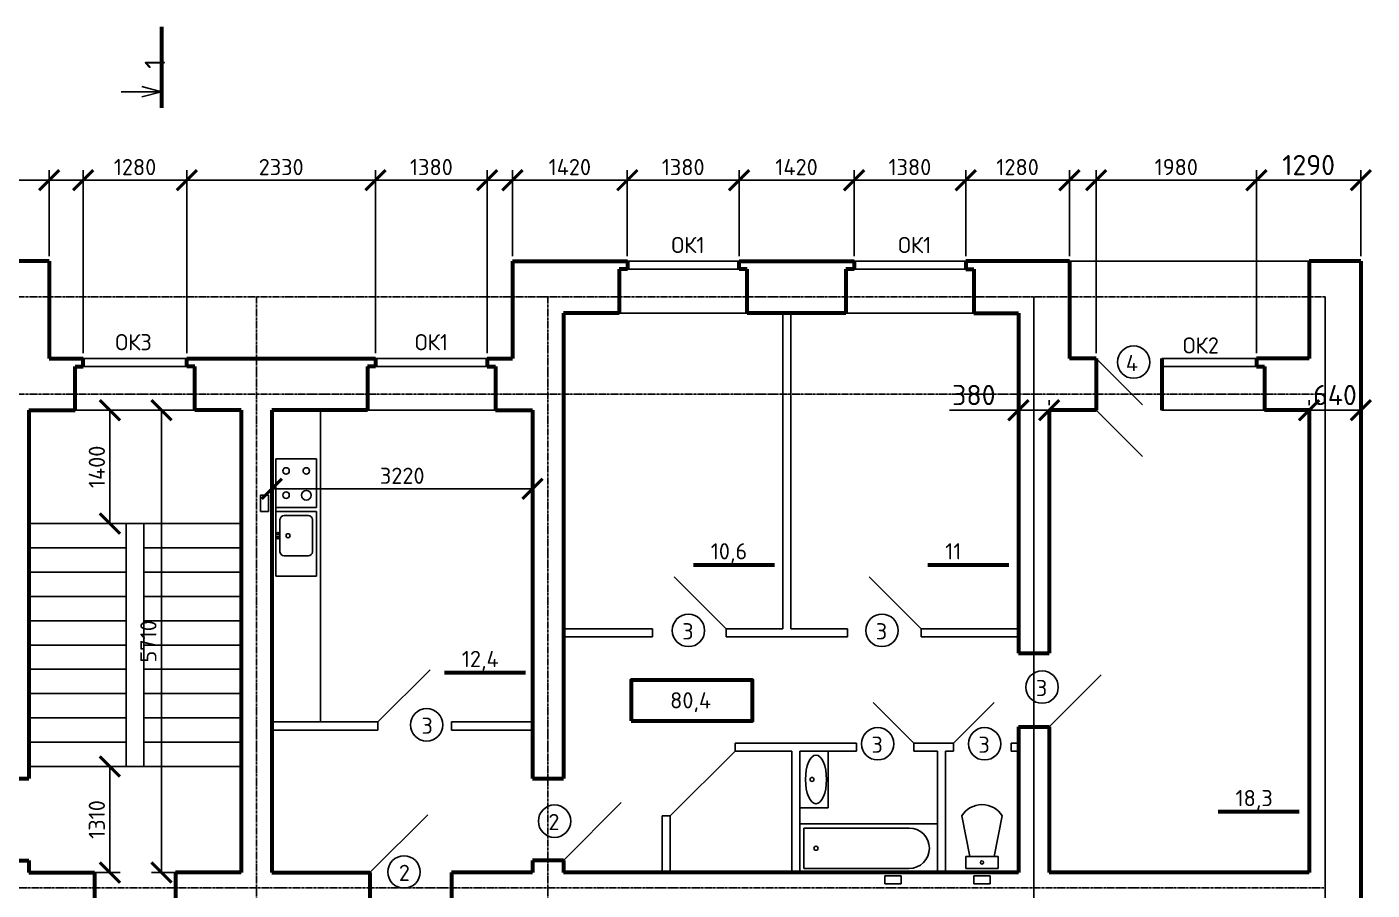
# Model space of a CAD drawing. Header units: millimetres. Extents: x -273369 to 399464, y -35443 to 194245.
# Drawn here: x 248095 to 264709, y 139020 to 149680 of the extents above; entities that cross this region are included whole.
import ezdxf

# ---------------------------------------------------------------- set-up
doc = ezdxf.new("R2010")
doc.units = ezdxf.units.MM
doc.linetypes.add('осевая', pattern=[50.8, 31.75, -6.35, 6.35, -6.35])
doc.styles.add('Курс2', font='isocpeur.ttf', dxfattribs={"height": 2.5})
doc.dimstyles.new('Линейный', dxfattribs={"dimscale": 0, "dimtxt": 2, "dimasz": 2.5, "dimexe": 1.25, "dimexo": 0.625, "dimtad": 1, "dimtxsty": 'Курс2', "dimblk": 'ARCHTICK', "dimcen": 2.5, "dimadec": 0, "dimazin": 0, "dimtfac": 1, "dimtmove": 0, "dimatfit": 3, "dimldrblk": 'ARCHTICK', "dimfxl": 1, "dimarcsym": 0})

# ---------------------------------------------------------------- blocks, each defined once
blk = doc.blocks.new('_ArchTick')
at = {"color": 0, "linetype": 'ByBlock', "lineweight": 60, "const_width": 0.15}
blk.add_lwpolyline([(-0.5, -0.5), (0.5, 0.5)], dxfattribs=at)
blk = doc.blocks.new('*D294')
at = {"color": 0, "lineweight": -2, "transparency": 16777216}
for p, q in [((246950, 146849), (246950, 147912)), ((248370, 146849), (248370, 147912)), ((246950, 147787), (248370, 147787))]:
    blk.add_line(p, q, dxfattribs=at)
at = {"layer": 'Defpoints', "color": 0, "transparency": 16777216}
for p in [(248370, 147787), (246950, 146787), (248370, 146787)]:
    blk.add_point(p, dxfattribs=at)
at = {"color": 0, "lineweight": -2, "transparency": 16777216, "xscale": 250, "yscale": 250, "zscale": 250, "rotation": 180}
blk.add_blockref('_ArchTick', (246950, 147787), dxfattribs=at)
at = {"color": 0, "lineweight": -2, "transparency": 16777216, "xscale": 250, "yscale": 250, "zscale": 250}
blk.add_blockref('_ArchTick', (248370, 147787), dxfattribs=at)
at = {"color": 0, "transparency": 16777216, "insert": (247660, 147949), "char_height": 200, "attachment_point": 5, "style": 'Курс2'}
blk.add_mtext('1420', dxfattribs=at)
blk = doc.blocks.new('*D295')
at = {"color": 0, "lineweight": -2, "transparency": 16777216}
for p, q in [((248790, 145649), (248790, 147912)), ((250070, 145649), (250070, 147912)), ((248790, 147787), (250070, 147787))]:
    blk.add_line(p, q, dxfattribs=at)
at = {"layer": 'Defpoints', "color": 0, "transparency": 16777216}
for p in [(250070, 147787), (248790, 145587), (250070, 145587)]:
    blk.add_point(p, dxfattribs=at)
at = {"color": 0, "lineweight": -2, "transparency": 16777216, "xscale": 250, "yscale": 250, "zscale": 250, "rotation": 180}
blk.add_blockref('_ArchTick', (248790, 147787), dxfattribs=at)
at = {"color": 0, "lineweight": -2, "transparency": 16777216, "xscale": 250, "yscale": 250, "zscale": 250}
blk.add_blockref('_ArchTick', (250070, 147787), dxfattribs=at)
at = {"color": 0, "transparency": 16777216, "insert": (249430, 147949), "char_height": 200, "attachment_point": 5, "style": 'Курс2'}
blk.add_mtext('1280', dxfattribs=at)
blk = doc.blocks.new('*D296')
at = {"color": 0, "lineweight": -2, "transparency": 16777216}
for p, q in [((250070, 145649), (250070, 147912)), ((252400, 145649), (252400, 147912)), ((250070, 147787), (252400, 147787))]:
    blk.add_line(p, q, dxfattribs=at)
at = {"layer": 'Defpoints', "color": 0, "transparency": 16777216}
for p in [(252400, 147787), (250070, 145587), (252400, 145587)]:
    blk.add_point(p, dxfattribs=at)
at = {"color": 0, "lineweight": -2, "transparency": 16777216, "xscale": 250, "yscale": 250, "zscale": 250, "rotation": 180}
blk.add_blockref('_ArchTick', (250070, 147787), dxfattribs=at)
at = {"color": 0, "lineweight": -2, "transparency": 16777216, "xscale": 250, "yscale": 250, "zscale": 250}
blk.add_blockref('_ArchTick', (252400, 147787), dxfattribs=at)
at = {"color": 0, "transparency": 16777216, "insert": (251235, 147949), "char_height": 200, "attachment_point": 5, "style": 'Курс2'}
blk.add_mtext('2330', dxfattribs=at)
blk = doc.blocks.new('*D297')
at = {"color": 0, "lineweight": -2, "transparency": 16777216}
for p, q in [((252400, 145649), (252400, 147912)), ((253780, 145649), (253780, 147912)), ((252400, 147787), (253780, 147787))]:
    blk.add_line(p, q, dxfattribs=at)
at = {"layer": 'Defpoints', "color": 0, "transparency": 16777216}
for p in [(253780, 147787), (252400, 145587), (253780, 145587)]:
    blk.add_point(p, dxfattribs=at)
at = {"color": 0, "lineweight": -2, "transparency": 16777216, "xscale": 250, "yscale": 250, "zscale": 250, "rotation": 180}
blk.add_blockref('_ArchTick', (252400, 147787), dxfattribs=at)
at = {"color": 0, "lineweight": -2, "transparency": 16777216, "xscale": 250, "yscale": 250, "zscale": 250}
blk.add_blockref('_ArchTick', (253780, 147787), dxfattribs=at)
at = {"color": 0, "transparency": 16777216, "insert": (253090, 147949), "char_height": 200, "attachment_point": 5, "style": 'Курс2'}
blk.add_mtext('1380', dxfattribs=at)
blk = doc.blocks.new('*D298')
at = {"color": 0, "lineweight": -2, "transparency": 16777216}
for p, q in [((254090, 146849), (254090, 147912)), ((255510, 146849), (255510, 147912)), ((254090, 147787), (255510, 147787))]:
    blk.add_line(p, q, dxfattribs=at)
at = {"layer": 'Defpoints', "color": 0, "transparency": 16777216}
for p in [(255510, 147787), (254090, 146787), (255510, 146787)]:
    blk.add_point(p, dxfattribs=at)
at = {"color": 0, "lineweight": -2, "transparency": 16777216, "xscale": 250, "yscale": 250, "zscale": 250, "rotation": 180}
blk.add_blockref('_ArchTick', (254090, 147787), dxfattribs=at)
at = {"color": 0, "lineweight": -2, "transparency": 16777216, "xscale": 250, "yscale": 250, "zscale": 250}
blk.add_blockref('_ArchTick', (255510, 147787), dxfattribs=at)
at = {"color": 0, "transparency": 16777216, "insert": (254800, 147949), "char_height": 200, "attachment_point": 5, "style": 'Курс2'}
blk.add_mtext('1420', dxfattribs=at)
blk = doc.blocks.new('*D299')
at = {"color": 0, "lineweight": -2, "transparency": 16777216}
for p, q in [((255510, 146849), (255510, 147912)), ((256890, 146849), (256890, 147912)), ((255510, 147787), (256890, 147787))]:
    blk.add_line(p, q, dxfattribs=at)
at = {"layer": 'Defpoints', "color": 0, "transparency": 16777216}
for p in [(256890, 147787), (255510, 146787), (256890, 146787)]:
    blk.add_point(p, dxfattribs=at)
at = {"color": 0, "lineweight": -2, "transparency": 16777216, "xscale": 250, "yscale": 250, "zscale": 250, "rotation": 180}
blk.add_blockref('_ArchTick', (255510, 147787), dxfattribs=at)
at = {"color": 0, "lineweight": -2, "transparency": 16777216, "xscale": 250, "yscale": 250, "zscale": 250}
blk.add_blockref('_ArchTick', (256890, 147787), dxfattribs=at)
at = {"color": 0, "transparency": 16777216, "insert": (256200, 147949), "char_height": 200, "attachment_point": 5, "style": 'Курс2'}
blk.add_mtext('1380', dxfattribs=at)
blk = doc.blocks.new('*D300')
at = {"color": 0, "lineweight": -2, "transparency": 16777216}
for p, q in [((256890, 146849), (256890, 147912)), ((258310, 146849), (258310, 147912)), ((256890, 147787), (258310, 147787))]:
    blk.add_line(p, q, dxfattribs=at)
at = {"layer": 'Defpoints', "color": 0, "transparency": 16777216}
for p in [(258310, 147787), (256890, 146787), (258310, 146787)]:
    blk.add_point(p, dxfattribs=at)
at = {"color": 0, "lineweight": -2, "transparency": 16777216, "xscale": 250, "yscale": 250, "zscale": 250, "rotation": 180}
blk.add_blockref('_ArchTick', (256890, 147787), dxfattribs=at)
at = {"color": 0, "lineweight": -2, "transparency": 16777216, "xscale": 250, "yscale": 250, "zscale": 250}
blk.add_blockref('_ArchTick', (258310, 147787), dxfattribs=at)
at = {"color": 0, "transparency": 16777216, "insert": (257600, 147949), "char_height": 200, "attachment_point": 5, "style": 'Курс2'}
blk.add_mtext('1420', dxfattribs=at)
blk = doc.blocks.new('*D301')
at = {"color": 0, "lineweight": -2, "transparency": 16777216}
for p, q in [((258310, 146849), (258310, 147912)), ((259690, 146849), (259690, 147912)), ((258310, 147787), (259690, 147787))]:
    blk.add_line(p, q, dxfattribs=at)
at = {"layer": 'Defpoints', "color": 0, "transparency": 16777216}
for p in [(259690, 147787), (258310, 146787), (259690, 146787)]:
    blk.add_point(p, dxfattribs=at)
at = {"color": 0, "lineweight": -2, "transparency": 16777216, "xscale": 250, "yscale": 250, "zscale": 250, "rotation": 180}
blk.add_blockref('_ArchTick', (258310, 147787), dxfattribs=at)
at = {"color": 0, "lineweight": -2, "transparency": 16777216, "xscale": 250, "yscale": 250, "zscale": 250}
blk.add_blockref('_ArchTick', (259690, 147787), dxfattribs=at)
at = {"color": 0, "transparency": 16777216, "insert": (259000, 147949), "char_height": 200, "attachment_point": 5, "style": 'Курс2'}
blk.add_mtext('1380', dxfattribs=at)
blk = doc.blocks.new('*D302')
at = {"color": 0, "lineweight": -2, "transparency": 16777216}
for p, q in [((259690, 146849), (259690, 147912)), ((260970, 146849), (260970, 147912)), ((259690, 147787), (260970, 147787))]:
    blk.add_line(p, q, dxfattribs=at)
at = {"layer": 'Defpoints', "color": 0, "transparency": 16777216}
for p in [(260970, 147787), (259690, 146787), (260970, 146787)]:
    blk.add_point(p, dxfattribs=at)
at = {"color": 0, "lineweight": -2, "transparency": 16777216, "xscale": 250, "yscale": 250, "zscale": 250, "rotation": 180}
blk.add_blockref('_ArchTick', (259690, 147787), dxfattribs=at)
at = {"color": 0, "lineweight": -2, "transparency": 16777216, "xscale": 250, "yscale": 250, "zscale": 250}
blk.add_blockref('_ArchTick', (260970, 147787), dxfattribs=at)
at = {"color": 0, "transparency": 16777216, "insert": (260330, 147949), "char_height": 200, "attachment_point": 5, "style": 'Курс2'}
blk.add_mtext('1280', dxfattribs=at)
blk = doc.blocks.new('*D303')
at = {"color": 0, "lineweight": -2, "transparency": 16777216}
for p, q in [((261300, 145649), (261300, 147912)), ((263280, 145649), (263280, 147912)), ((261300, 147787), (263280, 147787))]:
    blk.add_line(p, q, dxfattribs=at)
at = {"layer": 'Defpoints', "color": 0, "transparency": 16777216}
for p in [(263280, 147787), (261300, 145587), (263280, 145587)]:
    blk.add_point(p, dxfattribs=at)
at = {"color": 0, "lineweight": -2, "transparency": 16777216, "xscale": 250, "yscale": 250, "zscale": 250, "rotation": 180}
blk.add_blockref('_ArchTick', (261300, 147787), dxfattribs=at)
at = {"color": 0, "lineweight": -2, "transparency": 16777216, "xscale": 250, "yscale": 250, "zscale": 250}
blk.add_blockref('_ArchTick', (263280, 147787), dxfattribs=at)
at = {"color": 0, "transparency": 16777216, "insert": (262290, 147949), "char_height": 200, "attachment_point": 5, "style": 'Курс2'}
blk.add_mtext('1980', dxfattribs=at)
blk = doc.blocks.new('*D304')
at = {"color": 0, "lineweight": -2, "transparency": 16777216}
for p, q in [((263280, 145649), (263280, 147912)), ((264570, 146849), (264570, 147912)), ((263280, 147787), (264570, 147787))]:
    blk.add_line(p, q, dxfattribs=at)
at = {"layer": 'Defpoints', "color": 0, "transparency": 16777216}
for p in [(264570, 147787), (264570, 146787), (263280, 145587)]:
    blk.add_point(p, dxfattribs=at)
at = {"color": 0, "lineweight": -2, "transparency": 16777216, "xscale": 250, "yscale": 250, "zscale": 250, "rotation": 180}
blk.add_blockref('_ArchTick', (263280, 147787), dxfattribs=at)
at = {"color": 0, "lineweight": -2, "transparency": 16777216, "xscale": 250, "yscale": 250, "zscale": 250}
blk.add_blockref('_ArchTick', (264570, 147787), dxfattribs=at)
at = {"color": 0, "transparency": 16777216, "insert": (263925, 147974), "char_height": 250, "attachment_point": 5, "style": 'Курс2'}
blk.add_mtext('1290', dxfattribs=at)
blk = doc.blocks.new('*D305')
at = {"color": 0, "lineweight": -2, "transparency": 16777216}
for p, q in [((251120, 144884), (251120, 143850)), ((254340, 144884), (254340, 143850)), ((251120, 143975), (254340, 143975))]:
    blk.add_line(p, q, dxfattribs=at)
at = {"layer": 'Defpoints', "color": 0, "transparency": 16777216}
for p in [(251120, 144947), (254340, 144947), (254340, 143975)]:
    blk.add_point(p, dxfattribs=at)
at = {"color": 0, "lineweight": -2, "transparency": 16777216, "xscale": 250, "yscale": 250, "zscale": 250, "rotation": 180}
blk.add_blockref('_ArchTick', (251120, 143975), dxfattribs=at)
at = {"color": 0, "lineweight": -2, "transparency": 16777216, "xscale": 250, "yscale": 250, "zscale": 250}
blk.add_blockref('_ArchTick', (254340, 143975), dxfattribs=at)
at = {"color": 0, "transparency": 16777216, "insert": (252730, 144137), "char_height": 200, "attachment_point": 5, "style": 'Курс2'}
blk.add_mtext('3220', dxfattribs=at)
blk = doc.blocks.new('*D315')
at = {"color": 0, "lineweight": -2, "transparency": 16777216}
for p, q in [((248183, 140547), (249245, 140547)), ((249120, 139237), (249120, 140547)), ((248183, 139237), (249245, 139237))]:
    blk.add_line(p, q, dxfattribs=at)
at = {"layer": 'Defpoints', "color": 0, "transparency": 16777216}
for p in [(248120, 140547), (249120, 140547), (248120, 139237)]:
    blk.add_point(p, dxfattribs=at)
at = {"color": 0, "lineweight": -2, "transparency": 16777216, "xscale": 250, "yscale": 250, "zscale": 250}
for p, rotation in [((249120, 140547), 90), ((249120, 139237), 270)]:
    blk.add_blockref('_ArchTick', p, dxfattribs=dict(at, rotation=rotation))
at = {"color": 0, "transparency": 16777216, "insert": (248958, 139892), "char_height": 200, "attachment_point": 5, "rotation": 90, "style": 'Курс2'}
blk.add_mtext('1310', dxfattribs=at)
blk = doc.blocks.new('*D316')
at = {"color": 0, "lineweight": -2, "transparency": 16777216}
for p, q in [((248183, 144947), (249245, 144947)), ((249120, 144947), (249120, 143547)), ((248183, 143547), (249245, 143547))]:
    blk.add_line(p, q, dxfattribs=at)
at = {"layer": 'Defpoints', "color": 0, "transparency": 16777216}
for p in [(248120, 144947), (248120, 143547), (249120, 143547)]:
    blk.add_point(p, dxfattribs=at)
at = {"color": 0, "lineweight": -2, "transparency": 16777216, "xscale": 250, "yscale": 250, "zscale": 250}
for p, rotation in [((249120, 144947), 90), ((249120, 143547), 270)]:
    blk.add_blockref('_ArchTick', p, dxfattribs=dict(at, rotation=rotation))
at = {"color": 0, "transparency": 16777216, "insert": (248958, 144247), "char_height": 200, "attachment_point": 5, "rotation": 90, "style": 'Курс2'}
blk.add_mtext('1400', dxfattribs=at)
blk = doc.blocks.new('*D317')
at = {"color": 0, "lineweight": -2, "transparency": 16777216}
for p, q in [((250678, 144947), (249632, 144947)), ((249757, 144947), (249757, 139237)), ((250678, 139237), (249632, 139237))]:
    blk.add_line(p, q, dxfattribs=at)
at = {"layer": 'Defpoints', "color": 0, "transparency": 16777216}
for p in [(250740, 144947), (249757, 139237), (250740, 139237)]:
    blk.add_point(p, dxfattribs=at)
at = {"color": 0, "lineweight": -2, "transparency": 16777216, "xscale": 250, "yscale": 250, "zscale": 250}
for p, rotation in [((249757, 144947), 90), ((249757, 139237), 270)]:
    blk.add_blockref('_ArchTick', p, dxfattribs=dict(at, rotation=rotation))
at = {"color": 0, "transparency": 16777216, "insert": (249595, 142092), "char_height": 200, "attachment_point": 5, "rotation": 90, "style": 'Курс2'}
blk.add_mtext('5710', dxfattribs=at)
blk = doc.blocks.new('*D418')
at = {"color": 0, "lineweight": -2, "transparency": 16777216}
for p, q in [((263930, 145009), (263930, 145072)), ((264570, 145009), (264570, 145072)), ((263930, 144947), (264570, 144947))]:
    blk.add_line(p, q, dxfattribs=at)
at = {"layer": 'Defpoints', "color": 0, "transparency": 16777216}
for p in [(263930, 144947), (264570, 144947), (264570, 144947)]:
    blk.add_point(p, dxfattribs=at)
at = {"color": 0, "lineweight": -2, "transparency": 16777216, "xscale": 250, "yscale": 250, "zscale": 250, "rotation": 180}
blk.add_blockref('_ArchTick', (263930, 144947), dxfattribs=at)
at = {"color": 0, "lineweight": -2, "transparency": 16777216, "xscale": 250, "yscale": 250, "zscale": 250}
blk.add_blockref('_ArchTick', (264570, 144947), dxfattribs=at)
at = {"color": 0, "transparency": 16777216, "insert": (264250, 145134), "char_height": 250, "attachment_point": 5, "style": 'Курс2'}
blk.add_mtext('640', dxfattribs=at)
blk = doc.blocks.new('*D419')
at = {"color": 0, "lineweight": -2, "transparency": 16777216}
for p, q in [((260340, 145009), (260340, 145072)), ((260720, 145009), (260720, 145072)), ((260340, 144947), (259490, 144947)), ((260720, 144947), (260340, 144947))]:
    blk.add_line(p, q, dxfattribs=at)
at = {"layer": 'Defpoints', "color": 0, "transparency": 16777216}
for p in [(260340, 144947), (260340, 144947), (260720, 144947)]:
    blk.add_point(p, dxfattribs=at)
at = {"color": 0, "lineweight": -2, "transparency": 16777216, "xscale": 250, "yscale": 250, "zscale": 250, "rotation": 180}
blk.add_blockref('_ArchTick', (260340, 144947), dxfattribs=at)
at = {"color": 0, "lineweight": -2, "transparency": 16777216, "xscale": 250, "yscale": 250, "zscale": 250}
blk.add_blockref('_ArchTick', (260720, 144947), dxfattribs=at)
at = {"color": 0, "transparency": 16777216, "insert": (259790, 145134), "char_height": 250, "attachment_point": 5, "style": 'Курс2'}
blk.add_mtext('380', dxfattribs=at)

msp = doc.modelspace()

# ---------------------------------------------------------------- linework, layer by layer
at = {"lineweight": 60}
for p, q in [((249757.324, 149679.966), (249757.324, 148679.966)), ((248370.382, 146786.566), (246950.382, 146786.566)), ((248370.382, 146786.566), (248370.382, 145586.566)), ((254090.382, 146786.566), (254090.382, 145586.566)), ((254090.382, 146786.566), (255510.382, 146786.566)), ((255510.382, 146786.566), (255510.382, 146686.566)), ((256890.382, 146786.566), (258310.382, 146786.566)), ((256890.382, 146686.566), (256890.382, 146786.566)), ((258310.382, 146786.566), (258310.382, 146686.566)), ((259690.382, 146786.566), (259690.382, 146686.566)), ((260970.382, 146786.566), (259690.382, 146786.566)), ((260970.382, 146786.566), (260970.382, 145586.566)), ((263930.382, 146786.566), (263930.382, 145586.566)), ((264570.382, 146786.566), (263930.382, 146786.566)), ((264570.382, 146786.566), (264570.382, 131006.566)), ((255510.382, 146686.566), (255410.382, 146686.566)), ((255410.382, 146686.566), (255410.382, 146146.566)), ((256990.382, 146686.566), (256890.382, 146686.566)), ((256990.382, 146146.566), (256990.382, 146686.566)), ((258310.382, 146686.566), (258210.382, 146686.566)), ((258210.382, 146686.566), (258210.382, 146146.566)), ((259690.382, 146686.566), (259790.382, 146686.566)), ((259790.382, 146686.566), (259790.382, 146146.566)), ((254720.382, 146146.566), (254720.382, 140396.566)), ((255410.382, 146146.566), (254720.382, 146146.566)), ((258210.382, 146146.566), (256990.382, 146146.566)), ((259790.382, 146146.566), (260340.382, 146146.566)), ((260340.382, 146146.566), (260340.382, 141946.566)), ((248370.382, 145586.566), (248790.382, 145586.566)), ((248790.382, 145486.566), (248790.382, 145586.566)), ((250070.382, 145486.566), (250070.382, 145586.566)), ((250070.382, 145586.566), (252400.382, 145586.566)), ((252400.382, 145586.566), (252400.382, 145486.566)), ((253780.382, 145586.566), (253780.382, 145486.566)), ((253780.382, 145586.566), (254090.382, 145586.566)), ((261300.382, 145586.566), (260970.382, 145586.566)), ((261300.382, 145586.566), (261300.382, 144946.566)), ((262110.382, 145586.566), (262110.382, 144946.566)), ((263930.382, 145586.566), (263280.382, 145586.566)), ((263280.382, 145586.566), (263280.382, 145486.566)), ((248690.382, 144946.566), (248690.382, 145486.566)), ((248690.382, 145486.566), (248790.382, 145486.566)), ((250170.382, 145486.566), (250070.382, 145486.566)), ((250170.382, 144946.566), (250170.382, 145486.566)), ((252400.382, 145486.566), (252300.382, 145486.566)), ((252300.382, 145486.566), (252300.382, 144946.566)), ((253780.382, 145486.566), (253880.382, 145486.566)), ((253880.382, 145486.566), (253880.382, 144946.566)), ((263280.382, 145486.566), (263380.382, 145486.566)), ((263380.382, 145486.566), (263380.382, 144946.566)), ((248120.382, 144946.566), (248120.382, 140396.566)), ((248120.382, 144946.566), (248690.382, 144946.566)), ((248120.382, 144946.566), (248690.382, 144946.566)), ((250740.382, 144946.566), (250170.382, 144946.566)), ((250740.382, 144946.566), (250740.382, 139236.566)), ((251120.382, 144946.566), (251120.382, 139236.566)), ((252300.382, 144946.566), (251120.382, 144946.566)), ((253880.382, 144946.566), (254340.382, 144946.566)), ((254340.382, 144946.566), (254340.382, 140396.566)), ((260720.382, 144946.566), (260720.382, 141946.566)), ((261300.382, 144946.566), (260720.382, 144946.566)), ((263930.382, 144946.566), (263380.382, 144946.566)), ((263930.382, 144946.566), (263930.382, 139236.566)), ((256326.204, 143038.631), (257326.204, 143038.631)), ((259221.661, 143038.631), (260221.661, 143038.631)), ((260340.382, 141946.566), (260720.382, 141946.566)), ((253251.35, 141708.87), (254251.35, 141708.87)), ((260340.382, 141036.566), (260340.382, 139236.566)), ((260340.382, 141036.566), (260720.382, 141036.566)), ((260720.382, 141036.566), (260720.382, 139236.566)), ((247740.382, 140396.566), (248120.382, 140396.566)), ((254340.382, 140396.566), (254720.382, 140396.566)), ((262807.105, 139990.655), (263807.105, 139990.655)), ((247740.382, 139386.566), (248120.382, 139386.566)), ((248120.382, 139386.566), (248120.382, 139236.566)), ((248120.382, 139236.566), (248930.382, 139236.566)), ((248930.382, 139236.566), (248930.382, 138856.566)), ((250740.382, 139236.566), (249930.382, 139236.566)), ((249930.382, 139236.566), (249930.382, 138856.566)), ((251120.382, 139236.566), (252330.382, 139236.566)), ((252330.382, 139236.566), (252330.382, 138856.566)), ((254340.382, 139236.566), (253340.382, 139236.566)), ((253340.382, 139236.566), (253340.382, 138856.566)), ((254720.382, 139386.566), (254340.382, 139386.566)), ((254340.382, 139386.566), (254340.382, 139236.566)), ((254720.382, 139386.566), (254720.382, 139236.566)), ((260340.382, 139236.566), (254720.382, 139236.566)), ((263930.382, 139236.566), (260720.382, 139236.566))]:
    msp.add_line(p, q, dxfattribs=at)
for p, q in [((249757.324, 148879.966), (249257.324, 148879.966)), ((249757.324, 148879.966), (249515.843, 148944.671)), ((249757.324, 148879.966), (249515.843, 148815.261)), ((248370.382, 147786.566), (248790.382, 147786.566)), ((253780.382, 147786.566), (254090.382, 147786.566)), ((260970.382, 147786.566), (261300.382, 147786.566)), ((255510.382, 146786.566), (256890.382, 146786.566)), ((258310.382, 146786.566), (259690.382, 146786.566)), ((260970.382, 146786.566), (263930.382, 146786.566)), ((256890.382, 146686.566), (255510.382, 146686.566)), ((259690.382, 146686.566), (258310.382, 146686.566)), ((256990.382, 146146.566), (255410.382, 146146.566)), ((257430.382, 142246.566), (257430.382, 146146.566)), ((257530.382, 146146.566), (257530.382, 142246.566)), ((259790.382, 146146.566), (258210.382, 146146.566)), ((248790.382, 145586.566), (250070.382, 145586.566)), ((252400.382, 145586.566), (253780.382, 145586.566)), ((261300.382, 145586.566), (261873.138, 145013.809)), ((263280.382, 145586.566), (262110.382, 145586.566)), ((248790.382, 145486.566), (250070.382, 145486.566)), ((252400.382, 145486.566), (253780.382, 145486.566)), ((263280.382, 145486.566), (262110.382, 145486.566)), ((248690.382, 144946.566), (250170.382, 144946.566)), ((251120.382, 144946.566), (251120.382, 144346.566)), ((251720.382, 144946.566), (251720.382, 141096.566)), ((252300.382, 144946.566), (253880.382, 144946.566)), ((261873.138, 144373.809), (261300.382, 144946.566)), ((263380.382, 144946.566), (262110.382, 144946.566)), ((251670.382, 144346.566), (251170.382, 144346.566)), ((251170.382, 144346.566), (251170.382, 143746.566)), ((251670.382, 143746.566), (251670.382, 144346.566)), ((250980.382, 143896.566), (250980.382, 143696.566)), ((251080.382, 143896.566), (250980.382, 143896.566)), ((251080.382, 143696.566), (251080.382, 143896.566)), ((251170.382, 143746.566), (251670.382, 143746.566)), ((251170.382, 143746.566), (251170.382, 143696.566)), ((249320.382, 143546.566), (248120.382, 143546.566)), ((250740.382, 143546.566), (249320.382, 143546.566)), ((249320.382, 140546.566), (249320.382, 143546.566)), ((249540.382, 143546.566), (249540.382, 140546.566)), ((251080.382, 143696.566), (250980.382, 143696.566)), ((251170.382, 142896.566), (251170.382, 143696.566)), ((251170.382, 143696.566), (251670.382, 143696.566)), ((251170.382, 143696.566), (251320.382, 143696.566)), ((251220.382, 143596.566), (251220.382, 143196.566)), ((251570.382, 143646.566), (251270.382, 143646.566)), ((251620.382, 143196.566), (251620.382, 143596.566)), ((251670.382, 143696.566), (251670.382, 142896.566)), ((249320.382, 143246.566), (248120.382, 143246.566)), ((250740.382, 143246.566), (249540.382, 143246.566)), ((251270.382, 143146.566), (251570.382, 143146.566)), ((249320.382, 142946.566), (248120.382, 142946.566)), ((250740.382, 142946.566), (249540.382, 142946.566)), ((251670.382, 142896.566), (251170.382, 142896.566)), ((256730.382, 142246.566), (256086.915, 142890.033)), ((258496.915, 142890.033), (259140.382, 142246.566)), ((249320.382, 142646.566), (248120.382, 142646.566)), ((250740.382, 142646.566), (249540.382, 142646.566)), ((249320.382, 142346.566), (248120.382, 142346.566)), ((250740.382, 142346.566), (249540.382, 142346.566)), ((255820.382, 142246.566), (254720.382, 142246.566)), ((255820.382, 142246.566), (255820.382, 142146.566)), ((256730.382, 142146.566), (256730.382, 142246.566)), ((256730.382, 142246.566), (257430.382, 142246.566)), ((257530.382, 142246.566), (258230.382, 142246.566)), ((258230.382, 142246.566), (258230.382, 142146.566)), ((259140.382, 142246.566), (259140.382, 142146.566)), ((259140.382, 142246.566), (260340.382, 142246.566)), ((255820.382, 142146.566), (254720.382, 142146.566)), ((257530.382, 142146.566), (256730.382, 142146.566)), ((258230.382, 142146.566), (257530.382, 142146.566)), ((259140.382, 142146.566), (260340.382, 142146.566)), ((249320.382, 142046.566), (248120.382, 142046.566)), ((250740.382, 142046.566), (249540.382, 142046.566)), ((249320.382, 141746.566), (248120.382, 141746.566)), ((250740.382, 141746.566), (249540.382, 141746.566)), ((252430.382, 141096.566), (253073.849, 141740.033)), ((260720.382, 141036.566), (261363.849, 141680.033)), ((249320.382, 141446.566), (248120.382, 141446.566)), ((250740.382, 141446.566), (249540.382, 141446.566)), ((258548.336, 141338.611), (259050.382, 140836.566)), ((259540.382, 140836.566), (260042.428, 141338.611)), ((249320.382, 141146.566), (248120.382, 141146.566)), ((250740.382, 141146.566), (249540.382, 141146.566)), ((251120.382, 141096.566), (252430.382, 141096.566)), ((252430.382, 141096.566), (252430.382, 140996.566)), ((253340.382, 141096.566), (254340.382, 141096.566)), ((253340.382, 141096.566), (253340.382, 140996.566)), ((252430.382, 140996.566), (251120.382, 140996.566)), ((253340.382, 140996.566), (254340.382, 140996.566)), ((249320.382, 140846.566), (248120.382, 140846.566)), ((250740.382, 140846.566), (249540.382, 140846.566)), ((256040.382, 139936.566), (256840.382, 140736.566)), ((257540.382, 140836.566), (256840.382, 140836.566)), ((256840.382, 140836.566), (256840.382, 140736.566)), ((256840.382, 140736.566), (257540.382, 140736.566)), ((257540.382, 140836.566), (258340.382, 140836.566)), ((257540.382, 140736.566), (257540.382, 139236.566)), ((257640.382, 140736.566), (257640.382, 139236.566)), ((258340.382, 140736.566), (257640.382, 140736.566)), ((257990.382, 140736.566), (257990.382, 140036.566)), ((258340.382, 140836.566), (258340.382, 140736.566)), ((259050.382, 140836.566), (259050.382, 140736.566)), ((259540.382, 140836.566), (259050.382, 140836.566)), ((259050.382, 140736.566), (259340.382, 140736.566)), ((259340.382, 140736.566), (259340.382, 139236.566)), ((259440.382, 139236.566), (259440.382, 140736.566)), ((259440.382, 140736.566), (259540.382, 140736.566)), ((259540.382, 140736.566), (259540.382, 140836.566)), ((260250.382, 140836.566), (260250.382, 140736.566)), ((260250.382, 140836.566), (260340.382, 140836.566)), ((260250.382, 140736.566), (260340.382, 140736.566)), ((250740.382, 140546.566), (248120.382, 140546.566)), ((254720.382, 139386.566), (255434.56, 140100.743)), ((252330.382, 139236.566), (253044.56, 139950.743)), ((256040.382, 139936.566), (255940.382, 139936.566)), ((255940.382, 139936.566), (255940.382, 139236.566)), ((256040.382, 139236.566), (256040.382, 139936.566)), ((257990.382, 140036.566), (257640.382, 140036.566)), ((259740.382, 139436.566), (259640.382, 139936.566)), ((260040.382, 139436.566), (260140.382, 139936.566)), ((257640.382, 139836.566), (259340.382, 139836.566)), ((257690.382, 139286.566), (257690.382, 139786.566)), ((257690.382, 139786.566), (258990.382, 139786.566)), ((259690.382, 139286.566), (259690.382, 139436.566)), ((259690.382, 139436.566), (260090.382, 139436.566)), ((260090.382, 139436.566), (260090.382, 139286.566)), ((258990.382, 139286.566), (257690.382, 139286.566)), ((260090.382, 139286.566), (259690.382, 139286.566)), ((260340.382, 139236.566), (260340.382, 139336.566)), ((258690.382, 139196.566), (258890.382, 139196.566)), ((258690.382, 139096.566), (258690.382, 139196.566)), ((258890.382, 139096.566), (258690.382, 139096.566)), ((258890.382, 139096.566), (258890.382, 139196.566)), ((259790.382, 139196.566), (259990.382, 139196.566)), ((259790.382, 139096.566), (259790.382, 139196.566)), ((259990.382, 139096.566), (259790.382, 139096.566)), ((259990.382, 139096.566), (259990.382, 139196.566))]:
    msp.add_line(p, q)
at = {"color": 217, "linetype": 'осевая', "true_color": 0x93278f}
for p, q in [((238330.382, 146346.566), (251230.382, 146346.566)), ((264130.382, 146346.566), (251230.382, 146346.566)), ((238330.382, 145146.566), (251230.382, 145146.566)), ((264130.382, 145146.566), (251230.382, 145146.566)), ((251230.382, 139046.566), (238330.382, 139046.566)), ((251230.382, 139046.566), (264130.382, 139046.566))]:
    msp.add_line(p, q, dxfattribs=at)
at = {"color": 116, "linetype": 'осевая', "true_color": 0x136734}
for p, q in [((250930.382, 146346.566), (250930.382, 131446.566)), ((254530.382, 146346.566), (254530.382, 131446.566)), ((254530.382, 146346.566), (254530.382, 131446.566)), ((260530.382, 146346.566), (260530.382, 131446.566)), ((260530.382, 131446.566), (260530.382, 146346.566)), ((264130.382, 146346.566), (264130.382, 131446.566)), ((264130.382, 131446.566), (264130.382, 146346.566))]:
    msp.add_line(p, q, dxfattribs=at)
at = {"lineweight": 60}
msp.add_lwpolyline([(255557.95, 141111.016), (257057.95, 141111.016), (257057.95, 141611.016), (255557.95, 141611.016)], close=True, dxfattribs=at)
for centre, radius in [((261763.382, 145540.353), 200), ((251295.382, 144196.566), 40), ((251545.382, 144196.566), 40), ((251295.382, 143896.566), 40), ((251545.382, 143896.566), 60), ((251195.382, 143421.566), 15), ((251195.382, 143371.566), 15), ((251320.382, 143396.566), 25), ((256264.834, 142227.013), 200), ((258654.966, 142227.013), 200), ((260632.744, 141527.013), 200), ((253031.475, 141061.062), 200), ((258602.48, 140827.013), 200), ((259922.705, 140827.013), 200), ((257790.382, 140386.566), 25), ((254611.489, 139871.827), 200), ((257840.382, 139536.566), 25), ((252752.292, 139244.017), 200), ((259890.382, 139361.566), 20)]:
    msp.add_circle(centre, radius)
for centre, radius, start, end in [((259890.382, 139780.743), 294.586, 31.9349473, 148.0650527), ((258990.382, 139536.566), 250, 270, 90)]:
    msp.add_arc(centre, radius, start, end)
at = {"extrusion": (0, 0, -1)}
msp.add_ellipse((257840.382, 140386.566), major_axis=(0, 300), ratio=0.433333333, start_param=-1.570796327, end_param=4.71238898, dxfattribs=at)
for points in [[(251270.382, 143646.566), (251246.812, 143646.566), (251220.382, 143620.136), (251220.382, 143596.566)], [(251620.382, 143596.566), (251620.382, 143620.136), (251593.952, 143646.566), (251570.382, 143646.566)], [(251270.382, 143146.566), (251246.812, 143146.566), (251220.382, 143172.995), (251220.382, 143196.566)], [(251570.382, 143146.566), (251593.952, 143146.566), (251620.382, 143172.995), (251620.382, 143196.566)]]:
    msp.add_open_spline(points, degree=3)

# ---------------------------------------------------------------- texts
at = {"style": 'Курс2'}
for s, p in [('ОК1', (256054.142, 146886.566)), ('ОК1', (258854.142, 146886.566)), ('ОК2', (262370.382, 145646.566)), ('4', (261667.091, 145429.485)), ('10,6', (256540.755, 143104.48)), ('11', (259436.212, 143104.48)), ('3', (256188.542, 142116.146)), ('3', (258578.675, 142116.146)), ('12,4', (253465.901, 141774.719)), ('3', (260556.453, 141416.146)), ('80,4', (256038.381, 141263.9)), ('3', (252967.766, 140950.194)), ('3', (258526.189, 140716.146)), ('3', (259846.414, 140716.146)), ('18,3', (263021.656, 140056.504)), ('2', (254535.198, 139760.96)), ('2', (252688.584, 139133.149))]:
    msp.add_text(s, height=200, dxfattribs=at).set_placement(p)
for s, p in [('ОК3', (249186.621, 145686.566)), ('ОК1', (252886.621, 145686.566))]:
    msp.add_text(s, height=200, rotation=360, dxfattribs=at).set_placement(p)
at = {"insert": (249549.995, 149287.204), "char_height": 250, "width": 856.40878, "attachment_point": 3, "rotation": 90, "style": 'Курс2'}
msp.add_mtext('1', dxfattribs=at)

# ---------------------------------------------------------------- dimensions: what is measured, and where the dimension line sits
for base, p1, p2, picture, middle in [((248370.382, 147786.566), (246950.382, 146786.566), (248370.382, 146786.566), '*D294', (247660.382, 147949.066)), ((250070.382, 147786.566), (248790.382, 145586.566), (250070.382, 145586.566), '*D295', (249430.382, 147949.066)), ((252400.382, 147786.566), (250070.382, 145586.566), (252400.382, 145586.566), '*D296', (251235.382, 147949.066)), ((253780.382, 147786.566), (252400.382, 145586.566), (253780.382, 145586.566), '*D297', (253090.382, 147949.066)), ((255510.382, 147786.566), (254090.382, 146786.566), (255510.382, 146786.566), '*D298', (254800.382, 147949.066)), ((256890.382, 147786.566), (255510.382, 146786.566), (256890.382, 146786.566), '*D299', (256200.382, 147949.066)), ((258310.382, 147786.566), (256890.382, 146786.566), (258310.382, 146786.566), '*D300', (257600.382, 147949.066)), ((259690.382, 147786.566), (258310.382, 146786.566), (259690.382, 146786.566), '*D301', (259000.382, 147949.066)), ((260970.382, 147786.566), (259690.382, 146786.566), (260970.382, 146786.566), '*D302', (260330.382, 147949.066)), ((263280.382, 147786.566), (261300.382, 145586.566), (263280.382, 145586.566), '*D303', (262290.382, 147949.066)), ((264570.382, 147786.566), (263280.382, 145586.566), (264570.382, 146786.566), '*D304', (263925.382, 147974.066)), ((260340.382, 144946.566), (260720.382, 144946.566), (260340.382, 144946.566), '*D419', (259790.382, 145134.066)), ((264570.382, 144946.566), (263930.382, 144946.566), (264570.382, 144946.566), '*D418', (264250.382, 145134.066)), ((254340.382, 143974.976), (251120.382, 144946.566), (254340.382, 144946.566), '*D305', (252730.382, 144137.476))]:
    dim = msp.add_linear_dim(base=base, p1=p1, p2=p2, dimstyle='Линейный')
    dim.commit()
    dim.dimension.update_dxf_attribs({"geometry": picture, "text_midpoint": middle})
for base, p1, p2, picture, middle in [((249120.382, 143546.566), (248120.382, 144946.566), (248120.382, 143546.566), '*D316', (248957.882, 144246.566)), ((249757.324, 139236.566), (250740.382, 144946.566), (250740.382, 139236.566), '*D317', (249594.824, 142091.566)), ((249120.382, 140546.566), (248120.382, 139236.566), (248120.382, 140546.566), '*D315', (248957.882, 139891.566))]:
    dim = msp.add_linear_dim(base=base, p1=p1, p2=p2, angle=90, dimstyle='Линейный')
    dim.commit()
    dim.dimension.update_dxf_attribs({"geometry": picture, "text_midpoint": middle})

doc.saveas('drawing.dxf')
